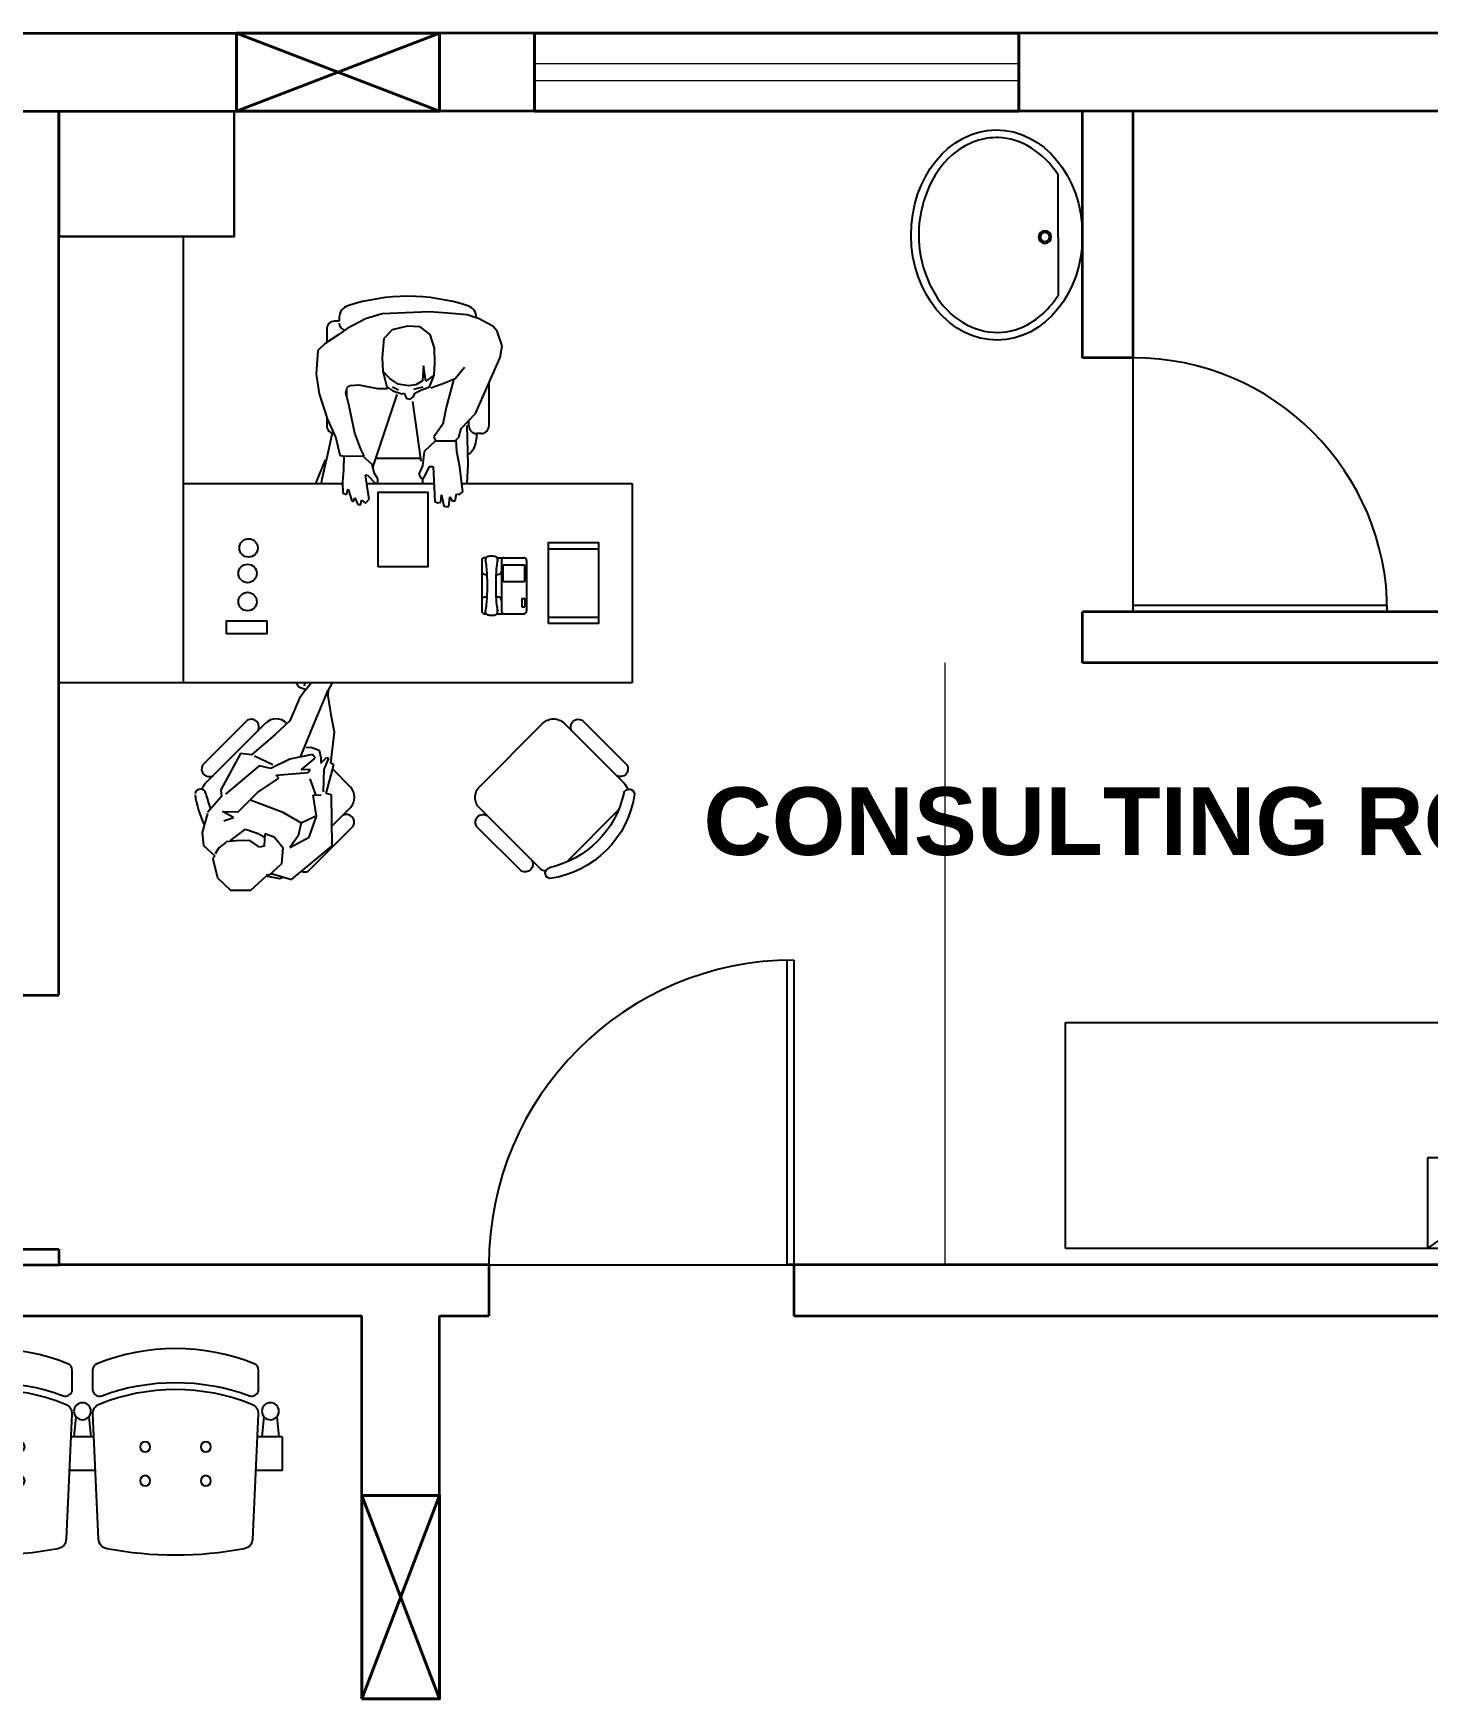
# Model space of a CAD drawing. Header units: inches. Extents: x -17070 to 527, y 504 to 2398.
# Drawn here: x -10641.088 to -10636.971, y 537.118 to 542.033 of the extents above; entities that cross this region are included whole.
import ezdxf

# ---------------------------------------------------------------- set-up
doc = ezdxf.new("R2010")
doc.units = ezdxf.units.IN
for name, color, linetype, lineweight in [('COL', 5, 'Continuous', 40), ('ELE-1', 105, 'Continuous', 40), ('section', 1, 'Continuous', 35), ('wall', 7, 'Continuous', 30), ('WIN', 4, 'Continuous', 20)]:
    doc.layers.add(name, color=color, linetype=linetype, lineweight=lineweight)
for name, color, linetype in [('DOOR', 5, 'Continuous'), ('elevation', 7, 'Continuous'), ('EWD_wall', 7, 'Continuous'), ('toilet furniture', 37, 'Continuous')]:
    doc.layers.add(name, color=color, linetype=linetype)
doc.styles.add('ROMANC', font='arialbd.ttf', dxfattribs={"height": 0.35})
doc.linetypes.add('ZIGZAG', pattern='A,0.0001,-0.2,[131,ltypeshp.shx,S=0.2,R=0,X=-0.2,Y=0],-0.4,[131,ltypeshp.shx,S=0.2,R=180,X=0.2,Y=0],-0.2', length=0.8001)

# ---------------------------------------------------------------- blocks, each defined once
blk = doc.blocks.new('A$C37A41DED')
for p, q in [((5.39, 22.36), (51.42, 68.39)), ((51.42, 68.39), (68.39, 51.42)), ((68.39, 51.42), (22.36, 5.39)), ((24.23, 41.2), (21.37, 24.71)), ((31.04, 34.39), (24.23, 41.2)), ((21.37, 24.71), (31.04, 34.39)), ((8.13, 21.03), (18.03, 30.94)), ((18.03, 30.94), (21.35, 27.62)), ((0, 18.03), (11.93, 29.96)), ((1.06, 18.03), (12.46, 29.43)), ((11.93, 29.96), (12.46, 29.43)), ((22.89, 26.24), (33.05, 16.08)), ((31.52, 14.56), (21.37, 24.71)), ((22.36, 5.39), (5.39, 22.36)), ((20.95, 8.22), (8.13, 21.03)), ((18.03, 0), (0, 18.03)), ((18.03, 1.06), (1.06, 18.03)), ((29.41, 16.67), (20.95, 8.21)), ((18.03, 1.06), (29.43, 12.46)), ((29.43, 12.46), (29.96, 11.93)), ((29.96, 11.93), (18.03, 0))]:
    blk.add_line(p, q)
blk = doc.blocks.new('sedia-07')
for p, q in [((7.63, 11.71), (-7.25, 11.71)), ((-11.81, 8.71), (-11.81, -8.29)), ((12.19, -8.29), (12.19, 8.71)), ((-14.81, -6.17), (-14.81, 6.58)), ((15.19, -6.17), (15.19, 6.58)), ((-8.81, -11.29), (9.19, -11.29))]:
    blk.add_line(p, q)
for centre, radius, start, end in [((0.19, -4.29), 20, 53.1301, 126.8699), ((-10.93, 11.05), 1.1, 143.3099, 302.0274), ((-8.81, 8.71), 3, 152.4156, 180), ((0.19, -6.47), 19.64, 57.5758, 122.4242), ((11.31, 11.05), 1.1, 237.9726, 36.6901), ((9.19, 8.71), 3, 0, 27.5844), ((-13.31, 6.15), 1.56, 16.2602, 163.7398), ((13.69, 6.15), 1.56, 16.2602, 163.7398), ((-13.31, -5.73), 1.56, 196.2602, 343.7398), ((13.69, -5.73), 1.56, 196.2602, 343.7398), ((-8.81, -8.29), 3, 180, 270), ((9.19, -8.29), 3, 270, 0)]:
    blk.add_arc(centre, radius, start, end)
blk = doc.blocks.new('S4-PROTO')
for p, q in [((-2.264, 0.1588), (-2.2702, 0.1)), ((-2.226, 0.1588), (-2.2198, 0.1)), ((-1.709, 0.1588), (-1.7152, 0.1)), ((-1.671, 0.1588), (-1.6648, 0.1)), ((-1.159, 0.1554), (-1.1652, 0.0966)), ((-1.121, 0.1554), (-1.1148, 0.0966)), ((-0.609, 0.1588), (-0.6152, 0.1)), ((-0.571, 0.1588), (-0.5648, 0.1)), ((-0.054, 0.1588), (-0.0602, 0.1)), ((-0.016, 0.1588), (-0.0098, 0.1)), ((-2.28, 0.1), (-2.206, 0.1)), ((-2.28, 0.1), (-2.28, 0)), ((-1.724, 0.1), (-1.656, 0.1)), ((-0.624, 0.1), (-0.556, 0.1)), ((0, 0.1), (-0.074, 0.1)), ((0, 0.1), (0, 0)), ((-1.174, 0.0966), (-1.106, 0.0966)), ((-2.28, 0), (-2.2014, 0)), ((-1.7286, 0), (-1.6514, 0)), ((-0.6286, 0), (-0.5514, 0)), ((0, 0), (-0.0786, 0)), ((-1.1786, -0.0034), (-1.1014, -0.0034))]:
    blk.add_line(p, q)
for points in [[(-1.72, 0.2718), (-1.72, 0.2395, -0.522832), (-1.747, 0.2208, 0.18), (-2.183, 0.2208, -0.522832), (-2.21, 0.2395), (-2.21, 0.2966, -0.306573), (-2.1974, 0.3152, -0.192782), (-1.7326, 0.3152, -0.306573), (-1.72, 0.2966), (-1.72, 0.2537)], [(-1.17, 0.2718), (-1.17, 0.2395, -0.522832), (-1.197, 0.2208, 0.18), (-1.633, 0.2208, -0.522832), (-1.66, 0.2395), (-1.66, 0.2966, -0.306573), (-1.6474, 0.3152, -0.192782), (-1.1826, 0.3152, -0.306573), (-1.17, 0.2966), (-1.17, 0.2537)], [(-0.62, 0.2718), (-0.62, 0.2395, -0.522832), (-0.647, 0.2208, 0.18), (-1.083, 0.2208, -0.522832), (-1.11, 0.2395), (-1.11, 0.2966, -0.306573), (-1.0974, 0.3152, -0.192782), (-0.6326, 0.3152, -0.306573), (-0.62, 0.2966), (-0.62, 0.2537)], [(-0.07, 0.2718), (-0.07, 0.2395, -0.522832), (-0.097, 0.2208, 0.18), (-0.533, 0.2208, -0.522832), (-0.56, 0.2395), (-0.56, 0.2966, -0.306573), (-0.5474, 0.3152, -0.192782), (-0.0826, 0.3152, -0.306573), (-0.07, 0.2966), (-0.07, 0.2537)]]:
    blk.add_lwpolyline(points, format="xyb")
for points in [[(-2.1922, -0.2025, 0.346546), (-2.1679, -0.2306, 0.095695), (-1.7621, -0.2306, 0.346546), (-1.7378, -0.2025), (-1.721, 0.1673, 0.318973), (-1.7398, 0.1965, 0.193005), (-2.1902, 0.1965, 0.318973), (-2.209, 0.1673)], [(-1.6422, -0.2025, 0.346546), (-1.6179, -0.2306, 0.095695), (-1.2121, -0.2306, 0.346546), (-1.1878, -0.2025), (-1.171, 0.1673, 0.318973), (-1.1898, 0.1965, 0.193005), (-1.6402, 0.1965, 0.318973), (-1.659, 0.1673)], [(-1.0922, -0.2025, 0.346546), (-1.0679, -0.2306, 0.095695), (-0.6621, -0.2306, 0.346546), (-0.6378, -0.2025), (-0.621, 0.1673, 0.318973), (-0.6398, 0.1965, 0.193005), (-1.0902, 0.1965, 0.318973), (-1.109, 0.1673)], [(-0.5422, -0.2025, 0.346546), (-0.5179, -0.2306, 0.095695), (-0.1121, -0.2306, 0.346546), (-0.0878, -0.2025), (-0.071, 0.1673, 0.318973), (-0.0898, 0.1965, 0.193005), (-0.5402, 0.1965, 0.318973), (-0.559, 0.1673)]]:
    blk.add_lwpolyline(points, format="xyb", close=True)
for centre, radius in [((-2.245, 0.175), 0.025), ((-1.69, 0.175), 0.025), ((-0.59, 0.175), 0.025), ((-0.035, 0.175), 0.025), ((-1.14, 0.1716), 0.025), ((-2.0546, 0.07), 0.015), ((-1.8754, 0.07), 0.015), ((-1.5046, 0.07), 0.015), ((-1.3254, 0.07), 0.015), ((-0.9546, 0.07), 0.015), ((-0.7754, 0.07), 0.015), ((-0.4046, 0.07), 0.015), ((-0.2254, 0.07), 0.015), ((-2.0546, -0.03), 0.015), ((-1.8754, -0.03), 0.015), ((-1.5046, -0.03), 0.015), ((-1.3254, -0.03), 0.015), ((-0.9546, -0.03), 0.015), ((-0.7754, -0.03), 0.015), ((-0.4046, -0.03), 0.015), ((-0.2254, -0.03), 0.015)]:
    blk.add_circle(centre, radius)
blk = doc.blocks.new('A$C6D011404')
at = {"layer": 'toilet furniture'}
for q in [(117.8, 64.2), (434, 64.2)]:
    blk.add_line((281.2, 64.2), q, dxfattribs=at)
for radius in [16.7, 11.9]:
    blk.add_circle((281.1, 98.7), radius, dxfattribs=at)
at = {"layer": 'toilet furniture', "extrusion": (0, 0, -1)}
blk.add_ellipse((275.7, 224.9), major_axis=(275.7, -1.7), ratio=0.815709, start_param=3.141593, end_param=9.424778, dxfattribs=at)
at = {"layer": 'toilet furniture'}
blk.add_open_spline([(117.8, 64.2), (57.8, 102.3), (21.6, 161.7), (20, 223), (20, 224.8), (20, 226.5), (20.2, 267.8), (36.5, 309.1), (112.9, 395.6), (192.4, 429.5), (354.9, 430.1), (435.1, 397), (529.4, 293.2), (543.3, 225.1), (505.4, 125.8), (474.6, 90.1), (434, 64.2)], degree=3, knots=[5.365258, 5.365258, 5.365258, 5.365258, 6.257078, 6.257078, 6.283185, 6.283185, 6.283185, 6.901165, 6.901165, 7.841015, 7.841015, 8.780865, 8.780865, 9.720714, 9.720714, 10.328696, 10.328696, 10.328696, 10.328696], dxfattribs=at)

msp = doc.modelspace()

# ---------------------------------------------------------------- linework, layer by layer
for p, q in [((-10641.013, 541.80297), (-10640.64488, 541.80297)), ((-10641.013, 541.43297), (-10641.013, 540.11559)), ((-10640.64488, 540.32124), (-10640.64488, 541.43297)), ((-10640.18472, 541.19384), (-10640.18472, 541.18314)), ((-10640.05816, 541.20523), (-10640.10724, 541.19034)), ((-10639.91793, 541.21126), (-10640.05816, 541.20523)), ((-10639.86534, 541.20699), (-10639.91793, 541.21126)), ((-10639.80749, 541.20214), (-10639.86534, 541.20699)), ((-10639.7719, 541.19017), (-10639.80749, 541.20214)), ((-10639.77979, 541.19384), (-10639.77979, 541.19282)), ((-10640.18612, 541.14382), (-10640.22644, 541.11792)), ((-10640.22153, 541.16106), (-10640.22153, 541.12108)), ((-10640.18472, 541.18314), (-10640.19945, 541.18314)), ((-10640.16158, 541.16179), (-10640.18612, 541.14382)), ((-10640.10724, 541.19034), (-10640.16158, 541.16179)), ((-10640.02836, 541.15828), (-10640.0529, 541.13196)), ((-10639.98278, 541.1688), (-10640.02836, 541.15828)), ((-10639.94597, 541.16705), (-10639.98278, 541.1688)), ((-10639.91617, 541.14424), (-10639.94597, 541.16705)), ((-10639.9039, 541.10389), (-10639.91617, 541.14424)), ((-10639.73099, 541.16914), (-10639.7719, 541.19017)), ((-10639.7186, 541.1543), (-10639.73099, 541.16914)), ((-10639.70407, 541.11091), (-10639.7186, 541.1543)), ((-10640.24748, 541.09687), (-10640.25273, 541.0267)), ((-10640.22644, 541.11792), (-10640.24748, 541.09687)), ((-10640.0529, 541.13196), (-10640.05816, 541.07582)), ((-10639.90215, 541.06003), (-10639.9039, 541.10389)), ((-10639.70933, 541.07582), (-10639.70407, 541.11091)), ((-10640.05816, 541.07582), (-10640.05561, 541.03624)), ((-10639.9357, 541.05117), (-10639.93862, 541.00744)), ((-10639.92954, 541.00657), (-10639.9357, 541.05117)), ((-10639.90493, 541.02381), (-10639.90215, 541.06003)), ((-10639.84255, 541.01441), (-10639.8145, 541.04775)), ((-10639.8145, 541.04775), (-10639.8145, 541.04775)), ((-10639.8145, 541.04775), (-10639.8145, 541.04775)), ((-10639.8145, 541.04775), (-10639.8145, 541.04775)), ((-10639.78295, 540.9109), (-10639.70933, 541.07582)), ((-10640.25273, 541.0267), (-10640.24397, 540.9688)), ((-10640.15282, 540.99336), (-10640.12652, 540.99512)), ((-10640.12652, 540.99512), (-10640.07218, 540.98459)), ((-10640.03565, 541.01377), (-10640.05561, 541.03624)), ((-10640.05561, 541.03624), (-10640.04414, 540.98985)), ((-10640.01047, 540.99757), (-10640.03565, 541.01377)), ((-10639.9799, 540.99217), (-10640.01047, 540.99757)), ((-10639.95832, 540.99577), (-10639.9799, 540.99217)), ((-10639.93862, 541.00744), (-10639.95832, 540.99577)), ((-10639.90493, 541.02381), (-10639.92954, 541.00657)), ((-10639.91793, 540.98985), (-10639.90493, 541.02381)), ((-10639.91442, 540.98634), (-10639.87586, 541.00038)), ((-10639.87586, 541.00038), (-10639.84255, 541.01441)), ((-10639.84781, 541.00915), (-10639.86884, 540.92845)), ((-10639.74297, 541.00045), (-10639.74297, 540.87392)), ((-10640.24397, 540.9688), (-10640.21943, 540.89336)), ((-10640.16509, 540.97231), (-10640.16158, 540.9881)), ((-10640.15632, 540.93722), (-10640.16509, 540.97231)), ((-10640.16263, 540.96249), (-10640.16263, 540.98336)), ((-10640.16158, 540.9881), (-10640.15282, 540.99336)), ((-10640.01434, 540.96705), (-10640.08621, 540.75125)), ((-10640.07218, 540.98459), (-10640.04238, 540.98459)), ((-10640.04414, 540.98985), (-10640.02661, 540.97757)), ((-10640.00993, 540.98011), (-10640.0272, 540.98875)), ((-10640.02661, 540.97757), (-10640.00031, 540.9688)), ((-10640.00031, 540.9688), (-10639.9933, 540.97055)), ((-10639.9933, 540.97055), (-10639.98629, 540.95476)), ((-10639.98629, 540.95476), (-10639.97577, 540.95301)), ((-10639.97577, 540.95301), (-10639.96526, 540.96003)), ((-10639.96876, 540.94599), (-10639.94422, 540.77055)), ((-10639.938, 540.98875), (-10639.96533, 540.98155)), ((-10639.96526, 540.96003), (-10639.96175, 540.97055)), ((-10639.96175, 540.97055), (-10639.94422, 540.97933)), ((-10639.94422, 540.97933), (-10639.91793, 540.98985)), ((-10640.22153, 540.89983), (-10640.22153, 540.87392)), ((-10640.13879, 540.85301), (-10640.15632, 540.93722)), ((-10639.86884, 540.92845), (-10639.87936, 540.87932)), ((-10639.82502, 540.86704), (-10639.78295, 540.9109)), ((-10640.21943, 540.89336), (-10640.19489, 540.83897)), ((-10640.21943, 540.78634), (-10640.20541, 540.8495)), ((-10640.12127, 540.80564), (-10640.13879, 540.85301)), ((-10639.87936, 540.87932), (-10639.90566, 540.84248)), ((-10639.83203, 540.84073), (-10639.82502, 540.86704)), ((-10639.80399, 540.76002), (-10639.80749, 540.87582)), ((-10639.80187, 540.87392), (-10639.80187, 540.89118)), ((-10639.77979, 540.85183), (-10639.77979, 540.83711)), ((-10639.76506, 540.85183), (-10639.77979, 540.85183)), ((-10640.19489, 540.83897), (-10640.18262, 540.78809)), ((-10640.11075, 540.78634), (-10640.12127, 540.80564)), ((-10639.9337, 540.79862), (-10639.93896, 540.75652)), ((-10639.9004, 540.8302), (-10639.9337, 540.79862)), ((-10639.90566, 540.84248), (-10639.9004, 540.8302)), ((-10639.9004, 540.8302), (-10639.84255, 540.8302)), ((-10639.84255, 540.8302), (-10639.83203, 540.84073)), ((-10639.83729, 540.79862), (-10639.83969, 540.83306)), ((-10639.82853, 540.75301), (-10639.83729, 540.79862)), ((-10640.22644, 540.77406), (-10640.25495, 540.70458)), ((-10640.2352, 540.71792), (-10640.21943, 540.78634)), ((-10640.18262, 540.78809), (-10640.1721, 540.78459)), ((-10640.1721, 540.78459), (-10640.11075, 540.78634)), ((-10640.17168, 540.7846), (-10640.1721, 540.74599)), ((-10640.08796, 540.76002), (-10640.11567, 540.7862)), ((-10640.08095, 540.73371), (-10640.08796, 540.76002)), ((-10639.94529, 540.77821), (-10640.07723, 540.77821)), ((-10639.93896, 540.75652), (-10639.94948, 540.73195)), ((-10639.93546, 540.71967), (-10639.91793, 540.75476)), ((-10639.91793, 540.75476), (-10639.90741, 540.75476)), ((-10639.90741, 540.75476), (-10639.90215, 540.65125)), ((-10639.81976, 540.67932), (-10639.82853, 540.75301)), ((-10639.80695, 540.70458), (-10639.80399, 540.76002)), ((-10640.64488, 540.11559), (-10640.64488, 540.70458)), ((-10640.64488, 540.70458), (-10640.17537, 540.70458)), ((-10640.23687, 540.70458), (-10640.2352, 540.71792)), ((-10640.1721, 540.74599), (-10640.17561, 540.70915)), ((-10640.17561, 540.70915), (-10640.17385, 540.67581)), ((-10640.10724, 540.72844), (-10640.10198, 540.7302)), ((-10640.09672, 540.65827), (-10640.10724, 540.72844)), ((-10640.10367, 540.70458), (-10639.90486, 540.70458)), ((-10640.10198, 540.7302), (-10640.07744, 540.70388)), ((-10640.07043, 540.71792), (-10640.08095, 540.73371)), ((-10640.07744, 540.70388), (-10640.07043, 540.70739)), ((-10640.07043, 540.70739), (-10640.07043, 540.71792)), ((-10639.94948, 540.73195), (-10639.94422, 540.71967)), ((-10639.94422, 540.71967), (-10639.93546, 540.71967)), ((-10639.93896, 540.71792), (-10639.93855, 540.70458)), ((-10639.82277, 540.70458), (-10639.31963, 540.70458)), ((-10639.31963, 540.70458), (-10639.31963, 540.11559)), ((-10640.17385, 540.67581), (-10640.16334, 540.6723)), ((-10640.16334, 540.6723), (-10640.15808, 540.68809)), ((-10640.15808, 540.68809), (-10640.14756, 540.653)), ((-10640.14756, 540.653), (-10640.1423, 540.65125)), ((-10640.1423, 540.65125), (-10640.13879, 540.66178)), ((-10640.13879, 540.66178), (-10640.13003, 540.64248)), ((-10640.12127, 540.64248), (-10640.11951, 540.65476)), ((-10640.11951, 540.65476), (-10640.10724, 540.64599)), ((-10640.10724, 540.64599), (-10640.09672, 540.65827)), ((-10639.90215, 540.65125), (-10639.89339, 540.64774)), ((-10639.88462, 540.6495), (-10639.88287, 540.67055)), ((-10639.88287, 540.67055), (-10639.87586, 540.63721)), ((-10639.86008, 540.64423), (-10639.85833, 540.66529)), ((-10639.85833, 540.66529), (-10639.85132, 540.653)), ((-10639.85132, 540.653), (-10639.84255, 540.653)), ((-10639.84255, 540.653), (-10639.83905, 540.67406)), ((-10639.83905, 540.67406), (-10639.83028, 540.6723)), ((-10639.83028, 540.6723), (-10639.81976, 540.67932)), ((-10640.13003, 540.64248), (-10640.12127, 540.64248)), ((-10639.89339, 540.64774), (-10639.88462, 540.6495)), ((-10639.87586, 540.63721), (-10639.86183, 540.63546)), ((-10639.86183, 540.63546), (-10639.86008, 540.64423)), ((-10639.7641, 540.47715), (-10639.7641, 540.32806)), ((-10639.75582, 540.48543), (-10639.75149, 540.48543)), ((-10639.71952, 540.48543), (-10639.63986, 540.48543)), ((-10639.70613, 540.47715), (-10639.70613, 540.32806)), ((-10639.70074, 540.46472), (-10639.63696, 540.46472)), ((-10639.70074, 540.41503), (-10639.70074, 540.46472)), ((-10639.63696, 540.41503), (-10639.63696, 540.46472)), ((-10639.63158, 540.47715), (-10639.63158, 540.32806)), ((-10639.75417, 540.43573), (-10639.74807, 540.43573)), ((-10639.72216, 540.43573), (-10639.71606, 540.43573)), ((-10639.70074, 540.41503), (-10639.63696, 540.41503)), ((-10639.75417, 540.36947), (-10639.74807, 540.36947)), ((-10639.72216, 540.36947), (-10639.71606, 540.36947)), ((-10639.64525, 540.36533), (-10639.63696, 540.36533)), ((-10639.64525, 540.36533), (-10639.64525, 540.34048)), ((-10639.63696, 540.36533), (-10639.63696, 540.34048)), ((-10639.75582, 540.31978), (-10639.75162, 540.31978)), ((-10639.71952, 540.31978), (-10639.63986, 540.31978)), ((-10639.64525, 540.34048), (-10639.63696, 540.34048)), ((-10639.31963, 540.11559), (-10641.013, 540.11559)), ((-10640.31216, 540.11559), (-10640.30439, 540.10447)), ((-10640.28708, 540.10715), (-10640.28514, 540.11559)), ((-10640.28294, 540.09619), (-10640.26808, 540.11559)), ((-10640.21663, 540.09424), (-10640.20461, 540.11559)), ((-10640.30218, 540.07061), (-10640.33092, 540.00386)), ((-10640.30439, 540.10447), (-10640.28294, 540.09619)), ((-10640.28294, 540.09619), (-10640.30218, 540.07061)), ((-10640.26048, 539.99095), (-10640.21732, 540.09442)), ((-10640.21712, 540.07767), (-10640.21663, 540.09424)), ((-10640.20808, 540.01556), (-10640.21712, 540.07767)), ((-10640.19856, 539.97), (-10640.20808, 540.01556)), ((-10640.45568, 540.00582), (-10640.58844, 539.87307)), ((-10640.40232, 539.99671), (-10640.57933, 539.8197)), ((-10640.37357, 539.96367), (-10640.44424, 539.90325)), ((-10640.33092, 540.00386), (-10640.37357, 539.96367)), ((-10640.3392, 539.99606), (-10640.33985, 539.99671)), ((-10640.29823, 539.8996), (-10640.26048, 539.99095)), ((-10640.2095, 539.87914), (-10640.19856, 539.97)), ((-10640.28215, 539.92591), (-10640.26557, 539.92542)), ((-10640.26557, 539.92542), (-10640.24412, 539.91714)), ((-10640.24412, 539.91714), (-10640.23899, 539.89595)), ((-10640.47666, 539.90739), (-10640.53463, 539.8007)), ((-10640.42156, 539.87134), (-10640.52098, 539.78754)), ((-10640.44424, 539.90325), (-10640.47666, 539.90739)), ((-10640.43473, 539.90106), (-10640.38061, 539.87524)), ((-10640.3867, 539.8633), (-10640.42156, 539.87134)), ((-10640.3304, 539.89034), (-10640.3867, 539.8633)), ((-10640.26362, 539.90496), (-10640.3304, 539.89034)), ((-10640.29748, 539.85941), (-10640.2563, 539.89327)), ((-10640.2563, 539.89327), (-10640.26362, 539.90496)), ((-10640.23899, 539.89595), (-10640.23948, 539.87938)), ((-10640.23948, 539.87938), (-10640.22242, 539.89546)), ((-10640.21608, 539.894), (-10640.23045, 539.86063)), ((-10640.2236, 539.78901), (-10640.20072, 539.87378)), ((-10640.22242, 539.89546), (-10640.21608, 539.894)), ((-10640.20072, 539.87378), (-10640.2095, 539.87914)), ((-10640.42641, 539.79242), (-10640.36329, 539.83456)), ((-10640.37133, 539.84309), (-10640.27603, 539.85113)), ((-10640.36329, 539.83456), (-10640.37133, 539.84309)), ((-10640.27067, 539.8599), (-10640.29748, 539.85941)), ((-10640.27603, 539.85113), (-10640.27067, 539.8599)), ((-10640.25432, 539.78609), (-10640.27017, 539.8331)), ((-10640.23045, 539.86063), (-10640.23238, 539.79437)), ((-10640.15243, 539.80929), (-10640.20416, 539.86102)), ((-10640.53268, 539.78024), (-10640.57361, 539.73298)), ((-10640.53463, 539.8007), (-10640.53268, 539.78024)), ((-10640.48294, 539.73541), (-10640.42641, 539.79242)), ((-10640.44492, 539.77001), (-10640.35277, 539.73542)), ((-10640.26138, 539.78438), (-10640.23774, 539.7856)), ((-10640.25234, 539.72226), (-10640.26138, 539.78438)), ((-10640.20776, 539.78536), (-10640.2236, 539.78901)), ((-10640.20576, 539.63481), (-10640.20776, 539.78536)), ((-10640.57361, 539.73036), (-10640.58992, 539.67409)), ((-10640.49682, 539.71861), (-10640.52949, 539.73614)), ((-10640.52949, 539.73614), (-10640.48294, 539.73541)), ((-10640.52583, 539.70862), (-10640.49682, 539.71861)), ((-10640.35277, 539.73542), (-10640.29694, 539.70253)), ((-10640.29694, 539.70253), (-10640.25551, 539.723)), ((-10640.27329, 539.66039), (-10640.25234, 539.72226)), ((-10640.20653, 539.69272), (-10640.15243, 539.74682)), ((-10640.58992, 539.67409), (-10640.58528, 539.63633)), ((-10640.50582, 539.65064), (-10640.46147, 539.68377)), ((-10640.46147, 539.68377), (-10640.42417, 539.67184)), ((-10640.42417, 539.67184), (-10640.40662, 539.66112)), ((-10640.40443, 539.67062), (-10640.40612, 539.63432)), ((-10640.37664, 539.66088), (-10640.40443, 539.67062)), ((-10640.29694, 539.70253), (-10640.30571, 539.66453)), ((-10640.14332, 539.69346), (-10640.27608, 539.5607)), ((-10640.58528, 539.63633), (-10640.55236, 539.60539)), ((-10640.54018, 539.62927), (-10640.5509, 539.61173)), ((-10640.51996, 539.64461), (-10640.54018, 539.62927)), ((-10640.48925, 539.65016), (-10640.51996, 539.64723)), ((-10640.44903, 539.65089), (-10640.48925, 539.65016)), ((-10640.42026, 539.63091), (-10640.44903, 539.65089)), ((-10640.40612, 539.63432), (-10640.42026, 539.63091)), ((-10640.35079, 539.62823), (-10640.37664, 539.66088)), ((-10640.35467, 539.58244), (-10640.35079, 539.62823)), ((-10640.30571, 539.66453), (-10640.33031, 539.63018)), ((-10640.33031, 539.63018), (-10640.27329, 539.66039)), ((-10640.32541, 539.53567), (-10640.20576, 539.63481)), ((-10640.55236, 539.60539), (-10640.55772, 539.59663)), ((-10640.55772, 539.59663), (-10640.54405, 539.54011)), ((-10640.39269, 539.54785), (-10640.35467, 539.58244)), ((-10640.54405, 539.54011), (-10640.50553, 539.50455)), ((-10640.44557, 539.50406), (-10640.39903, 539.54669)), ((-10640.39903, 539.54931), (-10640.38172, 539.55199)), ((-10640.38172, 539.55199), (-10640.32541, 539.53567)), ((-10640.50553, 539.50455), (-10640.44557, 539.50406))]:
    msp.add_line(p, q)
for points in [[(-10640.07005, 540.45834), (-10640.07005, 540.67921), (-10639.9228, 540.67921), (-10639.9228, 540.45834)], [(-10639.56682, 540.30894), (-10639.56682, 540.52981), (-10639.41957, 540.52981), (-10639.41957, 540.30894)], [(-10639.56682, 540.29077), (-10639.56682, 540.51165), (-10639.41957, 540.51165), (-10639.41957, 540.29077)], [(-10640.51757, 540.26062), (-10640.51757, 540.29887), (-10640.39868, 540.29887), (-10640.39868, 540.26062)]]:
    msp.add_lwpolyline(points, close=True)
for centre in [(-10640.45242, 540.51425), (-10640.45538, 540.43882), (-10640.45538, 540.356)]:
    msp.add_circle(centre, 0.02718)
for centre, radius, start, end in [((-10639.98225, 540.68158), 0.57519, 72.07979, 107.92021), ((-10640.14791, 541.19384), 0.03681, 107.92021, 180), ((-10639.8166, 541.19384), 0.03681, 0, 72.07979), ((-10640.19945, 541.16106), 0.02209, 90, 180), ((-10640.16263, 541.17734), 0.02209, 180, 252.82355), ((-10640.19945, 540.87392), 0.02209, 180, 270), ((-10639.77979, 540.87392), 0.02209, 180, 270), ((-10639.76506, 540.87392), 0.02209, 270, 0), ((-10639.83869, 540.83711), 0.0589, 305.04981, 0), ((-10639.75582, 540.47715), 0.00828, 90, 180), ((-10639.74527, 540.47996), 0.00828, 99.53518, 194.65023), ((-10639.89682, 540.44236), 0.14786, 6.16753, 13.89684), ((-10640.11576, 540.4187), 0.36808, 2.56288, 6.16753), ((-10639.73869, 540.45947), 0.02981, 99.40761, 107.80241), ((-10639.73512, 540.43792), 0.05165, 90, 99.40761), ((-10639.73512, 540.43792), 0.05165, 80.59239, 90), ((-10639.72694, 540.47882), 0.00994, 346.63828, 88.42967), ((-10639.35447, 540.4187), 0.36808, 173.83247, 177.43712), ((-10639.57341, 540.44236), 0.14786, 166.63828, 173.83247), ((-10639.69784, 540.47715), 0.00828, 90, 180), ((-10639.63986, 540.47715), 0.00828, 0, 90), ((-10639.75417, 540.44567), 0.00994, 180, 270), ((-10640.47533, 540.4026), 0.72801, 0, 2.56288), ((-10638.9949, 540.4026), 0.72801, 177.43712, 180), ((-10639.71606, 540.44567), 0.00994, 270, 0), ((-10639.75417, 540.35953), 0.00994, 90, 180), ((-10640.11576, 540.38651), 0.36808, 353.83247, 357.43712), ((-10640.47533, 540.4026), 0.72801, 357.43712, 0), ((-10638.9949, 540.4026), 0.72801, 180, 182.56288), ((-10639.35447, 540.38651), 0.36808, 182.56288, 186.16753), ((-10639.71606, 540.35953), 0.00994, 0, 90), ((-10639.75582, 540.32806), 0.00828, 180, 270), ((-10639.7453, 540.32513), 0.00828, 160.24894, 256.42453), ((-10639.89682, 540.36285), 0.14786, 346.10316, 353.83247), ((-10639.73512, 540.36729), 0.05165, 256.08253, 270), ((-10639.73512, 540.36729), 0.05165, 270, 281.29578), ((-10639.72694, 540.32638), 0.00994, 281.29578, 13.36172), ((-10639.57341, 540.36285), 0.14786, 186.16753, 193.89684), ((-10639.72614, 540.3156), 0.01526, 53.59579, 53.72724), ((-10639.69784, 540.32806), 0.00828, 180, 270), ((-10639.63986, 540.32806), 0.00828, 270, 0), ((-10640.44462, 539.98565), 0.02301, 331.2602, 118.7398), ((-10640.37109, 539.96547), 0.04417, 45, 135), ((-10640.56826, 539.862), 0.02301, 151.2602, 298.7398), ((-10640.54809, 539.78847), 0.04417, 135, 162.58444), ((-10640.59458, 539.78613), 0.01615, 12.97259, 171.69006), ((-10640.31903, 539.8275), 0.2945, 188.1301, 206.23391), ((-10640.29636, 539.85278), 0.2892, 192.57575, 202.13861), ((-10640.18367, 539.77805), 0.04417, 315, 45), ((-10640.16349, 539.70452), 0.02301, 331.2602, 118.7398), ((-10640.31903, 539.83012), 0.2945, 253.79719, 261.8699), ((-10640.36301, 539.55456), 0.01615, 278.30994, 315.45606), ((-10640.28714, 539.58088), 0.02301, 246.49757, 298.7398)]:
    msp.add_arc(centre, radius, start, end)
at = {"layer": 'COL', "ltscale": 0.0005}
for p, q in [((-10640.48833, 541.88297), (-10640.48833, 542.03297)), ((-10640.48833, 541.80297), (-10640.48833, 542.03297)), ((-10640.48833, 541.80297), (-10639.88833, 542.03297)), ((-10640.48833, 542.03297), (-10639.88833, 541.80297)), ((-10639.88833, 537.11797), (-10640.11833, 537.71797)), ((-10640.11833, 537.11797), (-10639.88833, 537.71797))]:
    msp.add_line(p, q, dxfattribs=at)
for points in [[(-10640.48833, 542.03297), (-10640.48833, 541.80297), (-10639.88833, 541.80297), (-10639.88833, 542.03297)], [(-10640.11833, 537.11797), (-10639.88833, 537.11797), (-10639.88833, 537.71797), (-10640.11833, 537.71797)]]:
    msp.add_lwpolyline(points, close=True, dxfattribs=at)
at = {"layer": 'DOOR', "ltscale": 0.0005}
for p, q in [((-10637.8405, 540.32547), (-10637.8405, 541.07547)), ((-10637.8405, 541.07547), (-10637.8405, 541.07547)), ((-10637.8405, 540.34547), (-10637.0905, 540.34547)), ((-10637.8405, 540.32547), (-10637.0905, 540.32547)), ((-10638.86313, 539.29797), (-10638.86313, 538.39797)), ((-10638.84313, 539.29797), (-10638.84313, 538.39797)), ((-10639.74313, 538.39797), (-10638.84313, 538.39797))]:
    msp.add_line(p, q, dxfattribs=at)
for centre, radius, start, end in [((-10637.8405, 540.32547), 0.75, 360, 90), ((-10638.84313, 538.39797), 0.9, 90, 180)]:
    msp.add_arc(centre, radius, start, end, dxfattribs=at)
at = {"layer": 'ELE-1', "ltscale": 0.0005}
for p, q in [((-10638.17806, 542.03297), (-10639.60806, 542.03297)), ((-10639.60806, 542.03297), (-10639.60806, 541.80297)), ((-10638.17806, 542.03297), (-10638.17806, 541.80297)), ((-10638.17806, 541.80297), (-10639.60806, 541.80297))]:
    msp.add_line(p, q, dxfattribs=at)
at = {"layer": 'elevation', "color": 26, "linetype": 'ZIGZAG', "lineweight": 15, "ltscale": 0.2}
msp.add_line((-10638.39544, 538.39797), (-10638.39545, 540.17547), dxfattribs=at)
at = {"layer": 'section', "ltscale": 0.0005}
for p, q in [((-10643.00333, 542.03297), (-10640.48833, 542.03297)), ((-10638.41833, 542.03297), (-10639.88833, 542.03297)), ((-10635.99833, 542.03297), (-10639.51833, 542.03297)), ((-10643.00333, 541.80297), (-10640.48833, 541.80297)), ((-10641.013, 539.19466), (-10641.013, 541.80297)), ((-10638.41833, 541.80297), (-10639.88833, 541.80297)), ((-10637.9905, 541.80297), (-10638.41833, 541.80297)), ((-10635.99833, 541.80297), (-10637.9905, 541.80297)), ((-10637.9905, 541.07547), (-10637.9905, 541.80297)), ((-10637.8405, 541.07547), (-10637.8405, 541.80297)), ((-10637.8405, 541.07547), (-10637.9905, 541.07547)), ((-10635.9905, 540.32547), (-10637.9905, 540.32547)), ((-10637.9905, 540.17547), (-10637.9905, 540.32547)), ((-10637.8405, 540.17547), (-10637.9905, 540.17547)), ((-10635.9905, 540.17547), (-10637.8405, 540.17547)), ((-10641.163, 539.19466), (-10641.013, 539.19466)), ((-10641.163, 538.44466), (-10641.013, 538.44466)), ((-10641.013, 538.44466), (-10641.013, 538.39797)), ((-10643.663, 538.39797), (-10641.013, 538.39797)), ((-10639.74313, 538.39797), (-10641.013, 538.39797)), ((-10639.74313, 538.39797), (-10639.74313, 538.24797)), ((-10635.9905, 538.39797), (-10638.86313, 538.39797)), ((-10638.84313, 538.39797), (-10638.84313, 538.24797)), ((-10643.663, 538.24797), (-10640.11833, 538.24797)), ((-10640.11833, 537.71797), (-10640.11833, 538.24797)), ((-10639.88833, 538.24797), (-10639.74313, 538.24797)), ((-10639.88833, 537.71797), (-10639.88833, 538.24797)), ((-10638.84313, 538.24797), (-10636.35833, 538.24797)), ((-10640.11833, 537.71797), (-10639.88833, 537.71797))]:
    msp.add_line(p, q, dxfattribs=at)
at = {"layer": 'wall', "ltscale": 0.0005}
msp.add_lwpolyline([(-10641.01172, 541.43297), (-10641.01172, 541.80297), (-10640.49488, 541.80297), (-10640.49488, 541.43297)], close=True, dxfattribs=at)
at = {"layer": 'WIN', "ltscale": 0.0005}
for p, q in [((-10638.17806, 541.94297), (-10639.60806, 541.94297)), ((-10638.17806, 541.89297), (-10639.60806, 541.89297))]:
    msp.add_line(p, q, dxfattribs=at)

# ---------------------------------------------------------------- block references
for name, p, xscale, yscale, zscale, rotation in [('A$C37A41DED', (-10635.68568, 538.78028), 0.02779377824097433, 0.02779377824117546, 0.02779377824022958, 135.000000005303), ('sedia-07', (-10639.56161, 539.78344), -0.01472491269346543, 0.01472491269146303, 0.01472491269105147, 224.9999999915544)]:
    msp.add_blockref(name, p, dxfattribs=dict(xscale=xscale, yscale=yscale, zscale=zscale, rotation=rotation))
at = {"xscale": -1}
msp.add_blockref('S4-PROTO', (-10642.633, 537.79118), dxfattribs=at)
at = {"layer": 'EWD_wall', "xscale": -0.001125003912013091, "yscale": 0.001125030517869163, "zscale": 0.001125, "rotation": 90.01467121919657}
msp.add_blockref('A$C6D011404', (-10637.99058, 541.7478), dxfattribs=at)

# ---------------------------------------------------------------- texts
at = {"layer": 'elevation', "ltscale": 0.0005, "insert": (-10639.10935, 539.80786), "char_height": 0.2, "width": 335.6252416, "attachment_point": 1, "style": 'ROMANC'}
msp.add_mtext('CONSULTING ROOM', dxfattribs=at)

doc.saveas('drawing.dxf')
